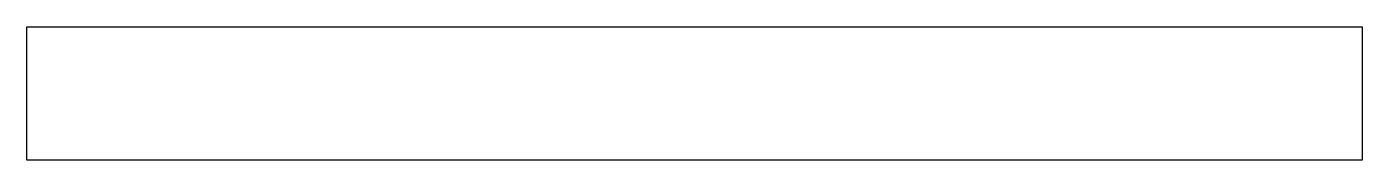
# Model space of a CAD drawing. Header units: metres. Extents: x -0.5 to 0.5, y -0.1 to 0.
import ezdxf

# ---------------------------------------------------------------- set-up
doc = ezdxf.new("R2010")
doc.units = ezdxf.units.M
doc.layers.add('3D_Veibane_XS_Concrete01', color=254, linetype='Continuous')

msp = doc.modelspace()

# ---------------------------------------------------------------- linework, layer by layer
at = {"layer": '3D_Veibane_XS_Concrete01', "elevation": 0.5}
msp.add_lwpolyline([(-0.5, 0), (0.5, 0), (0.5, -0.1), (-0.5, -0.1)], close=True, dxfattribs=at)

doc.saveas('drawing.dxf')
